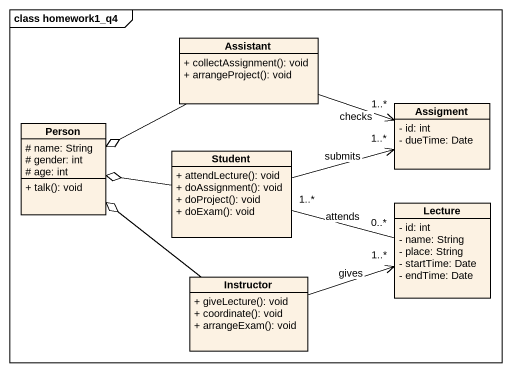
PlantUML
@startuml
mainframe class homework1_q4
hide circle
hide empty members
skinparam classAttributeIconSize 0
class Assistant {
  + collectAssignment(): void
  + arrangeProject(): void
}
class "Person" as Person_ {
  # name: String
  # gender: int
  # age: int
  + talk(): void
}
class Assigment {
  - id: int
  - dueTime: Date
}
class Student {
  + attendLecture(): void
  + doAssignment(): void
  + doProject(): void
  + doExam(): void
}
class Lecture {
  - id: int
  - name: String
  - place: String
  - startTime: Date
  - endTime: Date
}
class Instructor {
  + giveLecture(): void
  + coordinate(): void
  + arrangeExam(): void
}
Assistant -left-o Person_
Assistant -right-> "1..*" Assigment : checks
Student -left-o Person_
Student -right-> "1..*" Assigment : submits
Student "1..*" -right- "0..*" Lecture : attends
Instructor -up-o Person_
Instructor -right-> "1..*" Lecture : gives
@enduml
